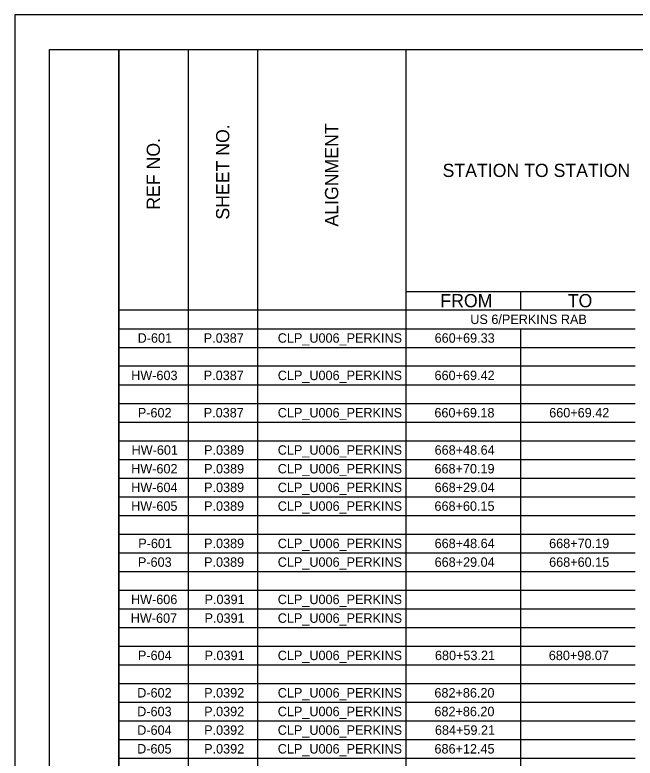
# Model space of a CAD drawing. Extents: x 0 to 34, y -41.8 to 22.
# Drawn here: x 0 to 8.96, y 11.26 to 22 of the extents above; entities that cross this region are included whole.
import ezdxf

# ---------------------------------------------------------------- set-up
doc = ezdxf.new("R2010")
doc.units = 0
for name, color, linetype in [('Default', 7, 'Continuous'), ('SH_Border', 7, 'Continuous'), ('SH_Cut_Line', 7, 'Continuous')]:
    doc.layers.add(name, color=color, linetype=linetype)

msp = doc.modelspace()

# ---------------------------------------------------------------- linework, layer by layer
at = {"layer": 'Default'}
for p, q in [((1.5, 21.5), (7.306, 21.5)), ((1.5, 21.5), (1.5, 21.23)), ((2.502, 21.5), (2.502, 21.23)), ((3.504, 21.5), (3.504, 21.23)), ((5.649, 21.5), (5.649, 21.23)), ((7.306, 21.5), (8.307, 21.5)), ((8.307, 21.5), (8.962, 21.5)), ((1.5, 21.23), (1.5, 20.961)), ((2.502, 21.23), (2.502, 20.961)), ((3.504, 21.23), (3.504, 20.961)), ((5.649, 21.23), (5.649, 20.961)), ((1.5, 20.961), (1.5, 20.691)), ((2.502, 20.961), (2.502, 20.691)), ((3.504, 20.961), (3.504, 20.691)), ((5.649, 20.961), (5.649, 20.691)), ((1.5, 20.691), (1.5, 20.421)), ((2.502, 20.691), (2.502, 20.421)), ((3.504, 20.691), (3.504, 20.421)), ((5.649, 20.691), (5.649, 20.421)), ((1.5, 20.421), (1.5, 20.151)), ((2.502, 20.421), (2.502, 20.151)), ((3.504, 20.421), (3.504, 20.151)), ((5.649, 20.421), (5.649, 20.151)), ((1.5, 20.151), (1.5, 19.882)), ((2.502, 20.151), (2.502, 19.882)), ((3.504, 20.151), (3.504, 19.882)), ((5.649, 20.151), (5.649, 19.882)), ((1.5, 19.882), (1.5, 19.612)), ((2.502, 19.882), (2.502, 19.612)), ((3.504, 19.882), (3.504, 19.612)), ((5.649, 19.882), (5.649, 19.612)), ((1.5, 19.612), (1.5, 19.342)), ((2.502, 19.612), (2.502, 19.342)), ((3.504, 19.612), (3.504, 19.342)), ((5.649, 19.612), (5.649, 19.342)), ((1.5, 19.342), (1.5, 19.072)), ((2.502, 19.342), (2.502, 19.072)), ((3.504, 19.342), (3.504, 19.072)), ((5.649, 19.342), (5.649, 19.072)), ((1.5, 19.072), (1.5, 18.803)), ((2.502, 19.072), (2.502, 18.803)), ((3.504, 19.072), (3.504, 18.803)), ((5.649, 19.072), (5.649, 18.803)), ((1.5, 18.803), (1.5, 18.533)), ((2.502, 18.803), (2.502, 18.533)), ((3.504, 18.803), (3.504, 18.533)), ((5.649, 18.803), (5.649, 18.533)), ((1.5, 18.533), (1.5, 18.263)), ((2.502, 18.533), (2.502, 18.263)), ((3.504, 18.533), (3.504, 18.263)), ((5.649, 18.533), (5.649, 18.263)), ((1.5, 18.263), (1.5, 17.737)), ((2.502, 18.263), (2.502, 17.737)), ((3.504, 18.263), (3.504, 17.737)), ((5.649, 18.263), (5.649, 17.737)), ((5.649, 18.006), (7.306, 18.006)), ((7.306, 18.006), (8.307, 18.006)), ((7.306, 18.006), (7.306, 17.737)), ((8.307, 18.006), (8.962, 18.006)), ((1.5, 17.737), (7.306, 17.737)), ((1.5, 17.737), (1.5, 17.467)), ((2.502, 17.737), (2.502, 17.467)), ((3.504, 17.737), (3.504, 17.467)), ((5.649, 17.737), (5.649, 17.467)), ((7.306, 17.737), (8.307, 17.737)), ((8.307, 17.737), (8.962, 17.737)), ((1.5, 17.467), (7.306, 17.467)), ((1.5, 17.467), (1.5, 17.197)), ((2.502, 17.467), (2.502, 17.197)), ((3.504, 17.467), (3.504, 17.197)), ((5.649, 17.467), (5.649, 17.197)), ((7.306, 17.467), (8.307, 17.467)), ((7.306, 17.467), (7.306, 17.197)), ((8.307, 17.467), (8.962, 17.467)), ((1.5, 17.197), (7.306, 17.197)), ((1.5, 17.197), (1.5, 16.928)), ((2.502, 17.197), (2.502, 16.928)), ((3.504, 17.197), (3.504, 16.928)), ((5.649, 17.197), (5.649, 16.928)), ((7.306, 17.197), (8.307, 17.197)), ((7.306, 17.197), (7.306, 16.928)), ((8.307, 17.197), (8.962, 17.197)), ((1.5, 16.928), (7.306, 16.928)), ((1.5, 16.928), (1.5, 16.658)), ((2.502, 16.928), (2.502, 16.658)), ((3.504, 16.928), (3.504, 16.658)), ((5.649, 16.928), (5.649, 16.658)), ((7.306, 16.928), (8.307, 16.928)), ((7.306, 16.928), (7.306, 16.658)), ((8.307, 16.928), (8.962, 16.928)), ((1.5, 16.658), (7.306, 16.658)), ((1.5, 16.658), (1.5, 16.388)), ((2.502, 16.658), (2.502, 16.388)), ((3.504, 16.658), (3.504, 16.388)), ((5.649, 16.658), (5.649, 16.388)), ((7.306, 16.658), (8.307, 16.658)), ((7.306, 16.658), (7.306, 16.388)), ((8.307, 16.658), (8.962, 16.658)), ((1.5, 16.388), (7.306, 16.388)), ((1.5, 16.388), (1.5, 16.118)), ((2.502, 16.388), (2.502, 16.118)), ((3.504, 16.388), (3.504, 16.118)), ((5.649, 16.388), (5.649, 16.118)), ((7.306, 16.388), (8.307, 16.388)), ((7.306, 16.388), (7.306, 16.118)), ((8.307, 16.388), (8.962, 16.388)), ((1.5, 16.118), (7.306, 16.118)), ((1.5, 16.118), (1.5, 15.849)), ((2.502, 16.118), (2.502, 15.849)), ((3.504, 16.118), (3.504, 15.849)), ((5.649, 16.118), (5.649, 15.849)), ((7.306, 16.118), (8.307, 16.118)), ((7.306, 16.118), (7.306, 15.849)), ((8.307, 16.118), (8.962, 16.118)), ((1.5, 15.849), (7.306, 15.849)), ((1.5, 15.849), (1.5, 15.579)), ((2.502, 15.849), (2.502, 15.579)), ((3.504, 15.849), (3.504, 15.579)), ((5.649, 15.849), (5.649, 15.579)), ((7.306, 15.849), (8.307, 15.849)), ((7.306, 15.849), (7.306, 15.579)), ((8.307, 15.849), (8.962, 15.849)), ((1.5, 15.579), (7.306, 15.579)), ((1.5, 15.579), (1.5, 15.309)), ((2.502, 15.579), (2.502, 15.309)), ((3.504, 15.579), (3.504, 15.309)), ((5.649, 15.579), (5.649, 15.309)), ((7.306, 15.579), (8.307, 15.579)), ((7.306, 15.579), (7.306, 15.309)), ((8.307, 15.579), (8.962, 15.579)), ((1.5, 15.309), (7.306, 15.309)), ((1.5, 15.309), (1.5, 15.039)), ((2.502, 15.309), (2.502, 15.039)), ((3.504, 15.309), (3.504, 15.039)), ((5.649, 15.309), (5.649, 15.039)), ((7.306, 15.309), (8.307, 15.309)), ((7.306, 15.309), (7.306, 15.039)), ((8.307, 15.309), (8.962, 15.309)), ((1.5, 15.039), (7.306, 15.039)), ((1.5, 15.039), (1.5, 14.77)), ((2.502, 15.039), (2.502, 14.77)), ((3.504, 15.039), (3.504, 14.77)), ((5.649, 15.039), (5.649, 14.77)), ((7.306, 15.039), (8.307, 15.039)), ((7.306, 15.039), (7.306, 14.77)), ((8.307, 15.039), (8.962, 15.039)), ((1.5, 14.77), (7.306, 14.77)), ((1.5, 14.77), (1.5, 14.5)), ((2.502, 14.77), (2.502, 14.5)), ((3.504, 14.77), (3.504, 14.5)), ((5.649, 14.77), (5.649, 14.5)), ((7.306, 14.77), (8.307, 14.77)), ((7.306, 14.77), (7.306, 14.5)), ((8.307, 14.77), (8.962, 14.77)), ((1.5, 14.5), (7.306, 14.5)), ((1.5, 14.5), (1.5, 14.23)), ((2.502, 14.5), (2.502, 14.23)), ((3.504, 14.5), (3.504, 14.23)), ((5.649, 14.5), (5.649, 14.23)), ((7.306, 14.5), (8.307, 14.5)), ((7.306, 14.5), (7.306, 14.23)), ((8.307, 14.5), (8.962, 14.5)), ((1.5, 14.23), (7.306, 14.23)), ((1.5, 14.23), (1.5, 13.961)), ((2.502, 14.23), (2.502, 13.961)), ((3.504, 14.23), (3.504, 13.961)), ((5.649, 14.23), (5.649, 13.961)), ((7.306, 14.23), (8.307, 14.23)), ((7.306, 14.23), (7.306, 13.961)), ((8.307, 14.23), (8.962, 14.23)), ((1.5, 13.961), (7.306, 13.961)), ((1.5, 13.961), (1.5, 13.691)), ((2.502, 13.961), (2.502, 13.691)), ((3.504, 13.961), (3.504, 13.691)), ((5.649, 13.961), (5.649, 13.691)), ((7.306, 13.961), (8.307, 13.961)), ((7.306, 13.961), (7.306, 13.691)), ((8.307, 13.961), (8.962, 13.961)), ((1.5, 13.691), (7.306, 13.691)), ((1.5, 13.691), (1.5, 13.421)), ((2.502, 13.691), (2.502, 13.421)), ((3.504, 13.691), (3.504, 13.421)), ((5.649, 13.691), (5.649, 13.421)), ((7.306, 13.691), (8.307, 13.691)), ((7.306, 13.691), (7.306, 13.421)), ((8.307, 13.691), (8.962, 13.691)), ((1.5, 13.421), (7.306, 13.421)), ((1.5, 13.421), (1.5, 13.151)), ((2.502, 13.421), (2.502, 13.151)), ((3.504, 13.421), (3.504, 13.151)), ((5.649, 13.421), (5.649, 13.151)), ((7.306, 13.421), (8.307, 13.421)), ((7.306, 13.421), (7.306, 13.151)), ((8.307, 13.421), (8.962, 13.421)), ((1.5, 13.151), (7.306, 13.151)), ((1.5, 13.151), (1.5, 12.882)), ((2.502, 13.151), (2.502, 12.882)), ((3.504, 13.151), (3.504, 12.882)), ((5.649, 13.151), (5.649, 12.882)), ((7.306, 13.151), (8.307, 13.151)), ((7.306, 13.151), (7.306, 12.882)), ((8.307, 13.151), (8.962, 13.151)), ((1.5, 12.882), (7.306, 12.882)), ((1.5, 12.882), (1.5, 12.612)), ((2.502, 12.882), (2.502, 12.612)), ((3.504, 12.882), (3.504, 12.612)), ((5.649, 12.882), (5.649, 12.612)), ((7.306, 12.882), (8.307, 12.882)), ((7.306, 12.882), (7.306, 12.612)), ((8.307, 12.882), (8.962, 12.882)), ((1.5, 12.612), (7.306, 12.612)), ((1.5, 12.612), (1.5, 12.342)), ((2.502, 12.612), (2.502, 12.342)), ((3.504, 12.612), (3.504, 12.342)), ((5.649, 12.612), (5.649, 12.342)), ((7.306, 12.612), (8.307, 12.612)), ((7.306, 12.612), (7.306, 12.342)), ((8.307, 12.612), (8.962, 12.612)), ((1.5, 12.342), (7.306, 12.342)), ((1.5, 12.342), (1.5, 12.072)), ((2.502, 12.342), (2.502, 12.072)), ((3.504, 12.342), (3.504, 12.072)), ((5.649, 12.342), (5.649, 12.072)), ((7.306, 12.342), (8.307, 12.342)), ((7.306, 12.342), (7.306, 12.072)), ((8.307, 12.342), (8.962, 12.342)), ((1.5, 12.072), (7.306, 12.072)), ((1.5, 12.072), (1.5, 11.803)), ((2.502, 12.072), (2.502, 11.803)), ((3.504, 12.072), (3.504, 11.803)), ((5.649, 12.072), (5.649, 11.803)), ((7.306, 12.072), (8.307, 12.072)), ((7.306, 12.072), (7.306, 11.803)), ((8.307, 12.072), (8.962, 12.072)), ((1.5, 11.803), (7.306, 11.803)), ((1.5, 11.803), (1.5, 11.533)), ((2.502, 11.803), (2.502, 11.533)), ((3.504, 11.803), (3.504, 11.533)), ((5.649, 11.803), (5.649, 11.533)), ((7.306, 11.803), (8.307, 11.803)), ((7.306, 11.803), (7.306, 11.533)), ((8.307, 11.803), (8.962, 11.803)), ((1.5, 11.533), (7.306, 11.533)), ((1.5, 11.533), (1.5, 11.263)), ((2.502, 11.533), (2.502, 11.263)), ((3.504, 11.533), (3.504, 11.263)), ((5.649, 11.533), (5.649, 11.263)), ((7.306, 11.533), (8.307, 11.533)), ((7.306, 11.533), (7.306, 11.263)), ((8.307, 11.533), (8.962, 11.533)), ((1.5, 11.263), (7.306, 11.263)), ((1.5, 11.263), (1.5, 10.994)), ((2.502, 11.263), (2.502, 10.994)), ((3.504, 11.263), (3.504, 10.994)), ((5.649, 11.263), (5.649, 10.994)), ((7.306, 11.263), (8.307, 11.263)), ((7.306, 11.263), (7.306, 10.994)), ((8.307, 11.263), (8.962, 11.263))]:
    msp.add_line(p, q, dxfattribs=at)
at = {"layer": 'SH_Border'}
for points in [[(0.5, 21.5), (1.5, 21.5), (1.5, 0.5), (0.5, 0.5)], [(1.5, 21.5), (33.5, 21.5), (33.5, 0.5), (1.5, 0.5)]]:
    msp.add_lwpolyline(points, close=True, dxfattribs=at)
at = {"layer": 'SH_Cut_Line'}
msp.add_lwpolyline([(0, 0), (34, 0), (34, 22), (0, 22)], close=True, dxfattribs=at)

# ---------------------------------------------------------------- texts
at = {"layer": 'Default'}
for s, p in [('ALIGNMENT', (4.672, 18.942)), ('SHEET NO.', (3.098, 19.042)), ('REF NO.', (2.096, 19.185))]:
    msp.add_text(s, height=0.1911, rotation=90, dxfattribs=at).set_placement(p)
for s, height, p in [('STATION TO STATION', 0.19105, (6.18, 19.658)), ('FROM', 0.1911, (6.148, 17.776)), ('TO', 0.1911, (7.989, 17.776)), ('US 6/PERKINS RAB', 0.13647, (6.581, 17.534)), ('D-601', 0.1365, (1.774, 17.264)), ('P.0387', 0.1365, (2.729, 17.264)), ('CLP_U006_PERKINS', 0.13647, (3.799, 17.264)), ('660+69.33', 0.1365, (6.065, 17.264)), ('HW-603', 0.1365, (1.681, 16.724)), ('P.0387', 0.1365, (2.729, 16.724)), ('CLP_U006_PERKINS', 0.13647, (3.799, 16.724)), ('660+69.42', 0.1365, (6.064, 16.724)), ('P-602', 0.1365, (1.777, 16.185)), ('P.0387', 0.1365, (2.729, 16.185)), ('CLP_U006_PERKINS', 0.13647, (3.799, 16.185)), ('660+69.18', 0.1365, (6.062, 16.185)), ('660+69.42', 0.1365, (7.721, 16.185)), ('HW-601', 0.1365, (1.687, 15.646)), ('P.0389', 0.1365, (2.734, 15.646)), ('CLP_U006_PERKINS', 0.13647, (3.799, 15.646)), ('668+48.64', 0.1365, (6.065, 15.646)), ('HW-602', 0.1365, (1.681, 15.376)), ('P.0389', 0.1365, (2.734, 15.376)), ('CLP_U006_PERKINS', 0.13647, (3.799, 15.376)), ('668+70.19', 0.1365, (6.063, 15.376)), ('HW-604', 0.1365, (1.681, 15.106)), ('P.0389', 0.1365, (2.734, 15.106)), ('CLP_U006_PERKINS', 0.13647, (3.799, 15.106)), ('668+29.04', 0.1365, (6.065, 15.106)), ('HW-605', 0.1365, (1.68, 14.836)), ('P.0389', 0.1365, (2.734, 14.836)), ('CLP_U006_PERKINS', 0.13647, (3.799, 14.836)), ('668+60.15', 0.1365, (6.063, 14.836)), ('P-601', 0.1365, (1.783, 14.297)), ('P.0389', 0.1365, (2.734, 14.297)), ('CLP_U006_PERKINS', 0.13647, (3.799, 14.297)), ('668+48.64', 0.1365, (6.065, 14.297)), ('668+70.19', 0.1365, (7.72, 14.297)), ('P-603', 0.1365, (1.778, 14.027)), ('P.0389', 0.1365, (2.734, 14.027)), ('CLP_U006_PERKINS', 0.13647, (3.799, 14.027)), ('668+29.04', 0.1365, (6.065, 14.027)), ('668+60.15', 0.1365, (7.72, 14.027)), ('HW-606', 0.1365, (1.678, 13.488)), ('P.0391', 0.1365, (2.741, 13.488)), ('CLP_U006_PERKINS', 0.13647, (3.799, 13.488)), ('HW-607', 0.1365, (1.675, 13.218)), ('P.0391', 0.1365, (2.741, 13.218)), ('CLP_U006_PERKINS', 0.13647, (3.799, 13.218)), ('P-604', 0.1365, (1.778, 12.679)), ('P.0391', 0.1365, (2.741, 12.679)), ('CLP_U006_PERKINS', 0.13647, (3.799, 12.679)), ('680+53.21', 0.1365, (6.07, 12.679)), ('680+98.07', 0.1365, (7.715, 12.679)), ('D-602', 0.1365, (1.768, 12.139)), ('P.0392', 0.1365, (2.735, 12.139)), ('CLP_U006_PERKINS', 0.13647, (3.799, 12.139)), ('682+86.20', 0.1365, (6.062, 12.139)), ('D-603', 0.1365, (1.768, 11.869)), ('P.0392', 0.1365, (2.735, 11.869)), ('CLP_U006_PERKINS', 0.13647, (3.799, 11.869)), ('682+86.20', 0.1365, (6.062, 11.869)), ('D-604', 0.1365, (1.768, 11.6)), ('P.0392', 0.1365, (2.735, 11.6)), ('CLP_U006_PERKINS', 0.13647, (3.799, 11.6)), ('684+59.21', 0.1365, (6.07, 11.6)), ('D-605', 0.1365, (1.767, 11.33)), ('P.0392', 0.1365, (2.735, 11.33)), ('CLP_U006_PERKINS', 0.13647, (3.799, 11.33)), ('686+12.45', 0.1365, (6.063, 11.33))]:
    msp.add_text(s, height=height, dxfattribs=at).set_placement(p)

doc.saveas('drawing.dxf')
